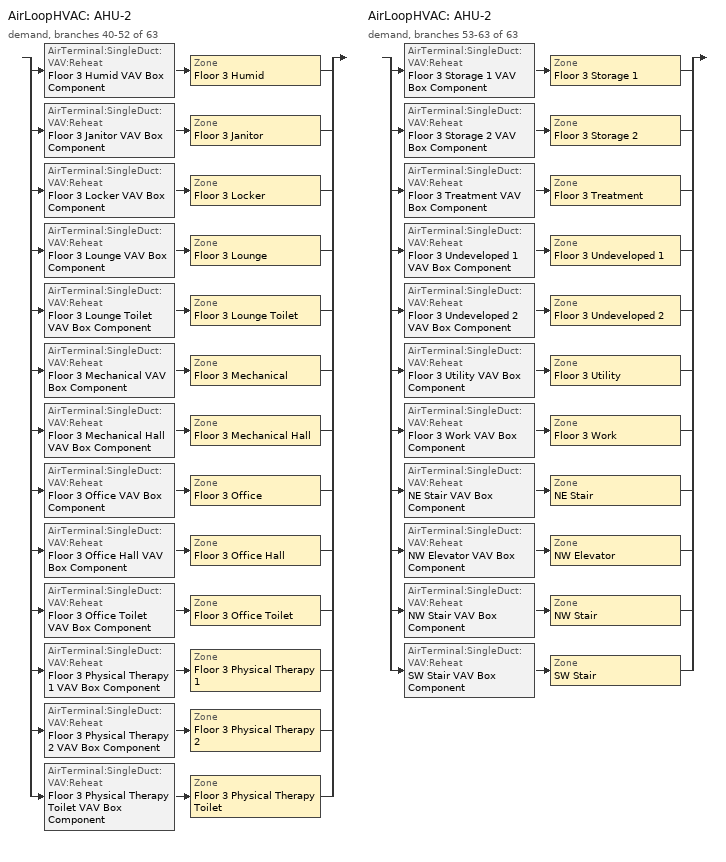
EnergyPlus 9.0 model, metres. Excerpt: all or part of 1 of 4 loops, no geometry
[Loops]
AirLoopHVAC 'AHU-2'
 demand, branches 40-52 of 63: split
  | AirTerminal:SingleDuct:VAV:Reheat 'Floor 3 Humid VAV Box Component' > Zone 'Floor 3 Humid'
  | AirTerminal:SingleDuct:VAV:Reheat 'Floor 3 Janitor VAV Box Component' > Zone 'Floor 3 Janitor'
  | AirTerminal:SingleDuct:VAV:Reheat 'Floor 3 Locker VAV Box Component' > Zone 'Floor 3 Locker'
  | AirTerminal:SingleDuct:VAV:Reheat 'Floor 3 Lounge VAV Box Component' > Zone 'Floor 3 Lounge'
  | AirTerminal:SingleDuct:VAV:Reheat 'Floor 3 Lounge Toilet VAV Box Component' > Zone 'Floor 3 Lounge Toilet'
  | AirTerminal:SingleDuct:VAV:Reheat 'Floor 3 Mechanical VAV Box Component' > Zone 'Floor 3 Mechanical'
  | AirTerminal:SingleDuct:VAV:Reheat 'Floor 3 Mechanical Hall VAV Box Component' > Zone 'Floor 3 Mechanical Hall'
  | AirTerminal:SingleDuct:VAV:Reheat 'Floor 3 Office VAV Box Component' > Zone 'Floor 3 Office'
  | AirTerminal:SingleDuct:VAV:Reheat 'Floor 3 Office Hall VAV Box Component' > Zone 'Floor 3 Office Hall'
  | AirTerminal:SingleDuct:VAV:Reheat 'Floor 3 Office Toilet VAV Box Component' > Zone 'Floor 3 Office Toilet'
  | AirTerminal:SingleDuct:VAV:Reheat 'Floor 3 Physical Therapy 1 VAV Box Component' > Zone 'Floor 3 Physical Therapy 1'
  | AirTerminal:SingleDuct:VAV:Reheat 'Floor 3 Physical Therapy 2 VAV Box Component' > Zone 'Floor 3 Physical Therapy 2'
  | AirTerminal:SingleDuct:VAV:Reheat 'Floor 3 Physical Therapy Toilet VAV Box Component' > Zone 'Floor 3 Physical Therapy Toilet'
AirLoopHVAC 'AHU-2'
 demand, branches 53-63 of 63: split
  | AirTerminal:SingleDuct:VAV:Reheat 'Floor 3 Storage 1 VAV Box Component' > Zone 'Floor 3 Storage 1'
  | AirTerminal:SingleDuct:VAV:Reheat 'Floor 3 Storage 2 VAV Box Component' > Zone 'Floor 3 Storage 2'
  | AirTerminal:SingleDuct:VAV:Reheat 'Floor 3 Treatment VAV Box Component' > Zone 'Floor 3 Treatment'
  | AirTerminal:SingleDuct:VAV:Reheat 'Floor 3 Undeveloped 1 VAV Box Component' > Zone 'Floor 3 Undeveloped 1'
  | AirTerminal:SingleDuct:VAV:Reheat 'Floor 3 Undeveloped 2 VAV Box Component' > Zone 'Floor 3 Undeveloped 2'
  | AirTerminal:SingleDuct:VAV:Reheat 'Floor 3 Utility VAV Box Component' > Zone 'Floor 3 Utility'
  | AirTerminal:SingleDuct:VAV:Reheat 'Floor 3 Work VAV Box Component' > Zone 'Floor 3 Work'
  | AirTerminal:SingleDuct:VAV:Reheat 'NE Stair VAV Box Component' > Zone 'NE Stair'
  | AirTerminal:SingleDuct:VAV:Reheat 'NW Elevator VAV Box Component' > Zone 'NW Elevator'
  | AirTerminal:SingleDuct:VAV:Reheat 'NW Stair VAV Box Component' > Zone 'NW Stair'
  | AirTerminal:SingleDuct:VAV:Reheat 'SW Stair VAV Box Component' > Zone 'SW Stair'
[Sizing:Zone] Zone Cooling Design Supply Air Temperature Input Method=SupplyAirTemperature; Zone Cooling Design Supply Air Temperature {C}=12.8; Zone Heating Design Supply Air Temperature Input Method=SupplyAirTemperature; Zone Heating Design Supply Air Temperature {C}=40; Zone Cooling Design Supply Air Humidity Ratio {kgWater/kgDryAir}=0.007; Zone Heating Design Supply Air Humidity Ratio {kgWater/kgDryAir}=0.008; Cooling Minimum Air Flow Fraction=0; Heating Design Air Flow Method=DesignDay; Heating Design Air Flow Rate {m3/s}=0; Design Specification Zone Air Distribution Object=VAV_Zone_AirDistribution
Name | Design Specification Outdoor Air Object | Cooling Design Air Flow Method | Cooling Minimum Air Flow per Zone Floor Area {m3/s-m2}
Floor 3 Humid | SZ DSOA Floor 3 Humid | DesignDay
Floor 3 Janitor | SZ DSOA Floor 3 Janitor | DesignDay
Floor 3 Locker | SZ DSOA Floor 3 Locker | DesignDay
Floor 3 Lounge | SZ DSOA Floor 3 Lounge | DesignDay
Floor 3 Lounge Toilet | SZ DSOA Floor 3 Lounge Toilet | DesignDayWithLimit | 0.00846614
Floor 3 Mechanical | SZ DSOA Floor 3 Mechanical | DesignDay
Floor 3 Mechanical Hall | SZ DSOA Floor 3 Mechanical Hall | DesignDay
Floor 3 Office | SZ DSOA Floor 3 Office | DesignDay
Floor 3 Office Hall | SZ DSOA Floor 3 Office Hall | DesignDay
Floor 3 Office Toilet | SZ DSOA Floor 3 Office Toilet | DesignDayWithLimit | 0.00846614
Floor 3 Physical Therapy 1 | SZ DSOA Floor 3 Physical Therapy 1 | DesignDayWithLimit | 0.00507968
Floor 3 Physical Therapy 2 | SZ DSOA Floor 3 Physical Therapy 2 | DesignDayWithLimit | 0.00507968
Floor 3 Physical Therapy Toilet | SZ DSOA Floor 3 Physical Therapy Toilet | DesignDayWithLimit | 0.00846614
Floor 3 Storage 1 | SZ DSOA Floor 3 Storage 1 | DesignDay
Floor 3 Storage 2 | SZ DSOA Floor 3 Storage 2 | DesignDay
Floor 3 Treatment | SZ DSOA Floor 3 Treatment | DesignDayWithLimit | 0.00507968
Floor 3 Undeveloped 1 | SZ DSOA Floor 3 Undeveloped 1 | DesignDay
Floor 3 Undeveloped 2 | SZ DSOA Floor 3 Undeveloped 2 | DesignDay
Floor 3 Utility | SZ DSOA Floor 3 Utility | DesignDay
Floor 3 Work | SZ DSOA Floor 3 Work | DesignDay
NE Stair | SZ DSOA NE Stair | DesignDay
NW Elevator | SZ DSOA NW Elevator | DesignDay
NW Stair | SZ DSOA NW Stair | DesignDay
SW Stair | SZ DSOA SW Stair | DesignDay
[DesignSpecification:OutdoorAir] Outdoor Air Method=Flow/Area; Outdoor Air Flow per Person {m3/s-person}=0
Name | Outdoor Air Flow per Zone Floor Area {m3/s-m2} | Outdoor Air Flow per Zone {m3/s}
SZ DSOA Floor 3 Humid; SZ DSOA Floor 3 Office; SZ DSOA Floor 3 Work | 0.000431773
SZ DSOA Floor 3 Janitor; SZ DSOA Floor 3 Storage 1; SZ DSOA Floor 3 Storage 2; SZ DSOA Floor 3 Undeveloped 1; SZ DSOA Floor 3 Undeveloped 2; SZ DSOA Floor 3 Utility | 0.000609562
SZ DSOA Floor 3 Locker; SZ DSOA Floor 3 Lounge | 0.000685757
SZ DSOA Floor 3 Lounge Toilet; SZ DSOA Floor 3 Mechanical; SZ DSOA Floor 3 Office Toilet; SZ DSOA Floor 3 Physical Therapy Toilet | 0
SZ DSOA Floor 3 Mechanical Hall; SZ DSOA Floor 3 Office Hall; SZ DSOA NE Stair; SZ DSOA NW Stair | 0.000304781
SZ DSOA Floor 3 Physical Therapy 1; SZ DSOA Floor 3 Physical Therapy 2; SZ DSOA Floor 3 Treatment | 0.00152391
SZ DSOA NW Elevator | 0.000304781 | 0.00396696
SZ DSOA SW Stair | 0.000304781 | 0
[DesignSpecification:ZoneAirDistribution]
VAV_Zone_AirDistribution: Zone Air Distribution Effectiveness in Cooling Mode=1; Zone Air Distribution Effectiveness in Heating Mode=1; Minimum Zone Ventilation Efficiency=0.6
[ZoneControl:Thermostat] Control Type Schedule=Dual Zone Control Type Sched
Name | Zone or ZoneList | Control 1
Floor 3 Humid Thermostat | Floor 3 Humid | Floor 3 Humid DualSPSched
Floor 3 Janitor Thermostat | Floor 3 Janitor | Floor 3 Janitor DualSPSched
Floor 3 Locker Thermostat | Floor 3 Locker | Floor 3 Locker DualSPSched
Floor 3 Lounge Thermostat | Floor 3 Lounge | Floor 3 Lounge DualSPSched
Floor 3 Lounge Toilet Thermostat | Floor 3 Lounge Toilet | Floor 3 Lounge Toilet DualSPSched
Floor 3 Mechanical Thermostat | Floor 3 Mechanical | Floor 3 Mechanical DualSPSched
Floor 3 Mechanical Hall Thermostat | Floor 3 Mechanical Hall | Floor 3 Mechanical Hall DualSPSched
Floor 3 Office Thermostat | Floor 3 Office | Floor 3 Office DualSPSched
Floor 3 Office Hall Thermostat | Floor 3 Office Hall | Floor 3 Office Hall DualSPSched
Floor 3 Office Toilet Thermostat | Floor 3 Office Toilet | Floor 3 Office Toilet DualSPSched
Floor 3 Physical Therapy 1 Thermostat | Floor 3 Physical Therapy 1 | Floor 3 Physical Therapy 1 DualSPSched
Floor 3 Physical Therapy 2 Thermostat | Floor 3 Physical Therapy 2 | Floor 3 Physical Therapy 2 DualSPSched
Floor 3 Physical Therapy Toilet Thermostat | Floor 3 Physical Therapy Toilet | Floor 3 Physical Therapy Toilet DualSPSched
Floor 3 Storage 1 Thermostat | Floor 3 Storage 1 | Floor 3 Storage 1 DualSPSched
Floor 3 Storage 2 Thermostat | Floor 3 Storage 2 | Floor 3 Storage 2 DualSPSched
Floor 3 Treatment Thermostat | Floor 3 Treatment | Floor 3 Treatment DualSPSched
Floor 3 Undeveloped 1 Thermostat | Floor 3 Undeveloped 1 | Floor 3 Undeveloped 1 DualSPSched
Floor 3 Undeveloped 2 Thermostat | Floor 3 Undeveloped 2 | Floor 3 Undeveloped 2 DualSPSched
Floor 3 Utility Thermostat | Floor 3 Utility | Floor 3 Utility DualSPSched
Floor 3 Work Thermostat | Floor 3 Work | Floor 3 Work DualSPSched
NE Stair Thermostat | NE Stair | NE Stair DualSPSched
NW Elevator Thermostat | NW Elevator | NW Elevator DualSPSched
NW Stair Thermostat | NW Stair | NW Stair DualSPSched
SW Stair Thermostat | SW Stair | SW Stair DualSPSched
[ThermostatSetpoint:DualSetpoint] Heating Setpoint Temperature Schedule=HTGSETP_SCH_YES_OPTIMUM; Cooling Setpoint Temperature Schedule=CLGSETP_SCH_YES_OPTIMUM
Floor 3 Humid DualSPSched; Floor 3 Janitor DualSPSched; Floor 3 Locker DualSPSched; Floor 3 Lounge DualSPSched; Floor 3 Lounge Toilet DualSPSched; Floor 3 Mechanical DualSPSched; Floor 3 Mechanical Hall DualSPSched; Floor 3 Office DualSPSched; Floor 3 Office Hall DualSPSched; Floor 3 Office Toilet DualSPSched; Floor 3 Physical Therapy 1 DualSPSched; Floor 3 Physical Therapy 2 DualSPSched; Floor 3 Physical Therapy Toilet DualSPSched; Floor 3 Storage 1 DualSPSched; Floor 3 Storage 2 DualSPSched; Floor 3 Treatment DualSPSched; Floor 3 Undeveloped 1 DualSPSched; Floor 3 Undeveloped 2 DualSPSched; Floor 3 Utility DualSPSched; Floor 3 Work DualSPSched; NE Stair DualSPSched; NW Elevator DualSPSched; NW Stair DualSPSched; SW Stair DualSPSched
[AirTerminal:SingleDuct:VAV:Reheat] Availability Schedule=ALWAYS_ON; Maximum Air Flow Rate {m3/s}=AUTOSIZE; Zone Minimum Air Flow Input Method=Constant; Maximum Hot Water or Steam Flow Rate {m3/s}=AUTOSIZE; Minimum Hot Water or Steam Flow Rate {m3/s}=0; Convergence Tolerance=0.001; Damper Heating Action=reversewithlimits; Maximum Flow Fraction During Reheat=0.5; Maximum Reheat Air Temperature {C}=40
Name | Constant Minimum Air Flow Fraction | Reheat Coil
Floor 3 Humid VAV Box Component | 0.3 | Floor 3 Humid VAV Box Reheat Coil
Floor 3 Janitor VAV Box Component | 0.437 | Floor 3 Janitor VAV Box Reheat Coil
Floor 3 Locker VAV Box Component | 0.3 | Floor 3 Locker VAV Box Reheat Coil
Floor 3 Lounge VAV Box Component | 0.3 | Floor 3 Lounge VAV Box Reheat Coil
Floor 3 Lounge Toilet VAV Box Component | 1 | Floor 3 Lounge Toilet VAV Box Reheat Coil
Floor 3 Mechanical VAV Box Component | 0.3 | Floor 3 Mechanical VAV Box Reheat Coil
Floor 3 Mechanical Hall VAV Box Component | 0.3 | Floor 3 Mechanical Hall VAV Box Reheat Coil
Floor 3 Office VAV Box Component | 0.3 | Floor 3 Office VAV Box Reheat Coil
Floor 3 Office Hall VAV Box Component | 0.3 | Floor 3 Office Hall VAV Box Reheat Coil
Floor 3 Office Toilet VAV Box Component | 1 | Floor 3 Office Toilet VAV Box Reheat Coil
Floor 3 Physical Therapy 1 VAV Box Component | 0.69 | Floor 3 Physical Therapy 1 VAV Box Reheat Coil
Floor 3 Physical Therapy 2 VAV Box Component | 0.83 | Floor 3 Physical Therapy 2 VAV Box Reheat Coil
Floor 3 Physical Therapy Toilet VAV Box Component | 1 | Floor 3 Physical Therapy Toilet VAV Box Reheat Coil
Floor 3 Storage 1 VAV Box Component | 1 | Floor 3 Storage 1 VAV Box Reheat Coil
Floor 3 Storage 2 VAV Box Component | 0.368 | Floor 3 Storage 2 VAV Box Reheat Coil
Floor 3 Treatment VAV Box Component | 0.81 | Floor 3 Treatment VAV Box Reheat Coil
Floor 3 Undeveloped 1 VAV Box Component | 0.3 | Floor 3 Undeveloped 1 VAV Box Reheat Coil
Floor 3 Undeveloped 2 VAV Box Component | 0.3 | Floor 3 Undeveloped 2 VAV Box Reheat Coil
Floor 3 Utility VAV Box Component | 0.58 | Floor 3 Utility VAV Box Reheat Coil
Floor 3 Work VAV Box Component | 0.3 | Floor 3 Work VAV Box Reheat Coil
NE Stair VAV Box Component | 0.3 | NE Stair VAV Box Reheat Coil
NW Elevator VAV Box Component | 0.3 | NW Elevator VAV Box Reheat Coil
NW Stair VAV Box Component | 0.3 | NW Stair VAV Box Reheat Coil
SW Stair VAV Box Component | 0.3 | SW Stair VAV Box Reheat Coil
[Zone equipment]
Floor 3 Humid: Floor 3 Humid VAV Box Component
Floor 3 Janitor: Floor 3 Janitor VAV Box Component
Floor 3 Locker: Floor 3 Locker VAV Box Component
Floor 3 Lounge: Floor 3 Lounge VAV Box Component
Floor 3 Lounge Toilet: Floor 3 Lounge Toilet VAV Box Component, Floor 3 Lounge Toilet Exhaust Fan
Floor 3 Mechanical: Floor 3 Mechanical VAV Box Component
Floor 3 Mechanical Hall: Floor 3 Mechanical Hall VAV Box Component
Floor 3 Office: Floor 3 Office VAV Box Component
Floor 3 Office Hall: Floor 3 Office Hall VAV Box Component
Floor 3 Office Toilet: Floor 3 Office Toilet VAV Box Component, Floor 3 Office Toilet Exhaust Fan
Floor 3 Physical Therapy 1: Floor 3 Physical Therapy 1 VAV Box Component
Floor 3 Physical Therapy 2: Floor 3 Physical Therapy 2 VAV Box Component
Floor 3 Physical Therapy Toilet: Floor 3 Physical Therapy Toilet VAV Box Component, Floor 3 Physical Therapy Toilet Exhaust Fan
Floor 3 Storage 1: Floor 3 Storage 1 VAV Box Component
Floor 3 Storage 2: Floor 3 Storage 2 VAV Box Component
Floor 3 Treatment: Floor 3 Treatment VAV Box Component
Floor 3 Undeveloped 1: Floor 3 Undeveloped 1 VAV Box Component
Floor 3 Undeveloped 2: Floor 3 Undeveloped 2 VAV Box Component
Floor 3 Utility: Floor 3 Utility VAV Box Component
Floor 3 Work: Floor 3 Work VAV Box Component
NE Stair: NE Stair VAV Box Component
NW Elevator: NW Elevator VAV Box Component
NW Stair: NW Stair VAV Box Component
SW Stair: SW Stair VAV Box Component
[Fan:ZoneExhaust] Availability Schedule=BLDG_OA_SCH; Fan Total Efficiency=0.31; Pressure Rise {Pa}=249.1; Balanced Exhaust Fraction Schedule=AHU_2 Balanced Exhaust Fraction Schedule
Name | Maximum Flow Rate {m3/s}
Floor 3 Lounge Toilet Exhaust Fan | 0.151014
Floor 3 Office Toilet Exhaust Fan | 0.0424726
Floor 3 Physical Therapy Toilet Exhaust Fan | 0.0660685
[Coil:Heating:Electric] Availability Schedule=ALWAYS_ON; Efficiency=1; Nominal Capacity {W}=AUTOSIZE
Floor 3 Humid VAV Box Reheat Coil; Floor 3 Janitor VAV Box Reheat Coil; Floor 3 Locker VAV Box Reheat Coil; Floor 3 Lounge VAV Box Reheat Coil; Floor 3 Lounge Toilet VAV Box Reheat Coil; Floor 3 Mechanical VAV Box Reheat Coil; Floor 3 Mechanical Hall VAV Box Reheat Coil; Floor 3 Office VAV Box Reheat Coil; Floor 3 Office Hall VAV Box Reheat Coil; Floor 3 Office Toilet VAV Box Reheat Coil; Floor 3 Physical Therapy 1 VAV Box Reheat Coil; Floor 3 Physical Therapy 2 VAV Box Reheat Coil; Floor 3 Physical Therapy Toilet VAV Box Reheat Coil; Floor 3 Storage 1 VAV Box Reheat Coil; Floor 3 Storage 2 VAV Box Reheat Coil; Floor 3 Treatment VAV Box Reheat Coil; Floor 3 Undeveloped 1 VAV Box Reheat Coil; Floor 3 Undeveloped 2 VAV Box Reheat Coil; Floor 3 Utility VAV Box Reheat Coil; Floor 3 Work VAV Box Reheat Coil; NE Stair VAV Box Reheat Coil; NW Elevator VAV Box Reheat Coil; NW Stair VAV Box Reheat Coil; SW Stair VAV Box Reheat Coil
[Schedule:Compact]
ALWAYS_ON: Through: 12/31, For: AllDays, Until: 24:00, 1
Dual Zone Control Type Sched: Through: 12/31, For: AllDays, Until: 24:00, 4
HTGSETP_SCH_YES_OPTIMUM: Through: 12/31, For: Weekdays, Until: 05:00, 18.3, Until: 06:00, 19.4, Until: 07:00, 20, Until: 18:00, 21.1, Until: 24:00, 18.3, For: SummerDesignDay, Until: 05:00, 18.3, Until: 18:00, 21.1, Until: 24:00, 18.3, For: WinterDesignDay, Until: 07:00, 18.3, Until: 15:00, 21.1, Until: 24:00, 18.3, For: Saturdays, Until: 05:00, 18.3, Until: 06:00, 19.4, Until: 07:00, 20, Until: 15:00, 21.1, Until: 24:00, 18.3, For: Sunday Holidays AllOtherDays, Until: 24:00, 18.3
CLGSETP_SCH_YES_OPTIMUM: Through: 12/31, For: Weekdays, Until: 05:00, 25, Until: 06:00, 23.9, Until: 07:00, 23.3, Until: 18:00, 22.2, Until: 24:00, 25, For: SummerDesignDay, Until: 05:00, 25, Until: 18:00, 22.2, Until: 24:00, 25, For: WinterDesignDay, Until: 07:00, 25, Until: 15:00, 22.2, Until: 24:00, 25, For: Saturdays, Until: 05:00, 25, Until: 06:00, 23.9, Until: 07:00, 23.3, Until: 15:00, 22.2, Until: 24:00, 25, For: Sunday Holidays AllOtherDays, Until: 24:00, 25
BLDG_OA_SCH: Through: 12/31, For: Weekdays, Until: 06:00, 0, Until: 18:00, 1, Until: 24:00, 0, For: SummerDesignDay, Until: 06:00, 0, Until: 18:00, 1, Until: 24:00, 0, For: WinterDesignDay, Until: 06:00, 0, Until: 18:00, 1, Until: 24:00, 0, For: Saturday, Until: 06:00, 0, Until: 18:00, 1, Until: 24:00, 0, For: Sunday Holidays AllOtherDays, Until: 24:00, 0
AHU_2 Balanced Exhaust Fraction Schedule: Through: 12/31, For: Weekdays, Until: 06:00, 0, Until: 18:00, 0, Until: 24:00, 0, For: SummerDesignDay, Until: 06:00, 0, Until: 18:00, 0, Until: 24:00, 0, For: WinterDesignDay, Until: 06:00, 0, Until: 18:00, 0, Until: 24:00, 0, For: Saturday, Until: 06:00, 0, Until: 18:00, 0, Until: 24:00, 0, For: Sunday Holidays AllOtherDays, Until: 24:00, 0
